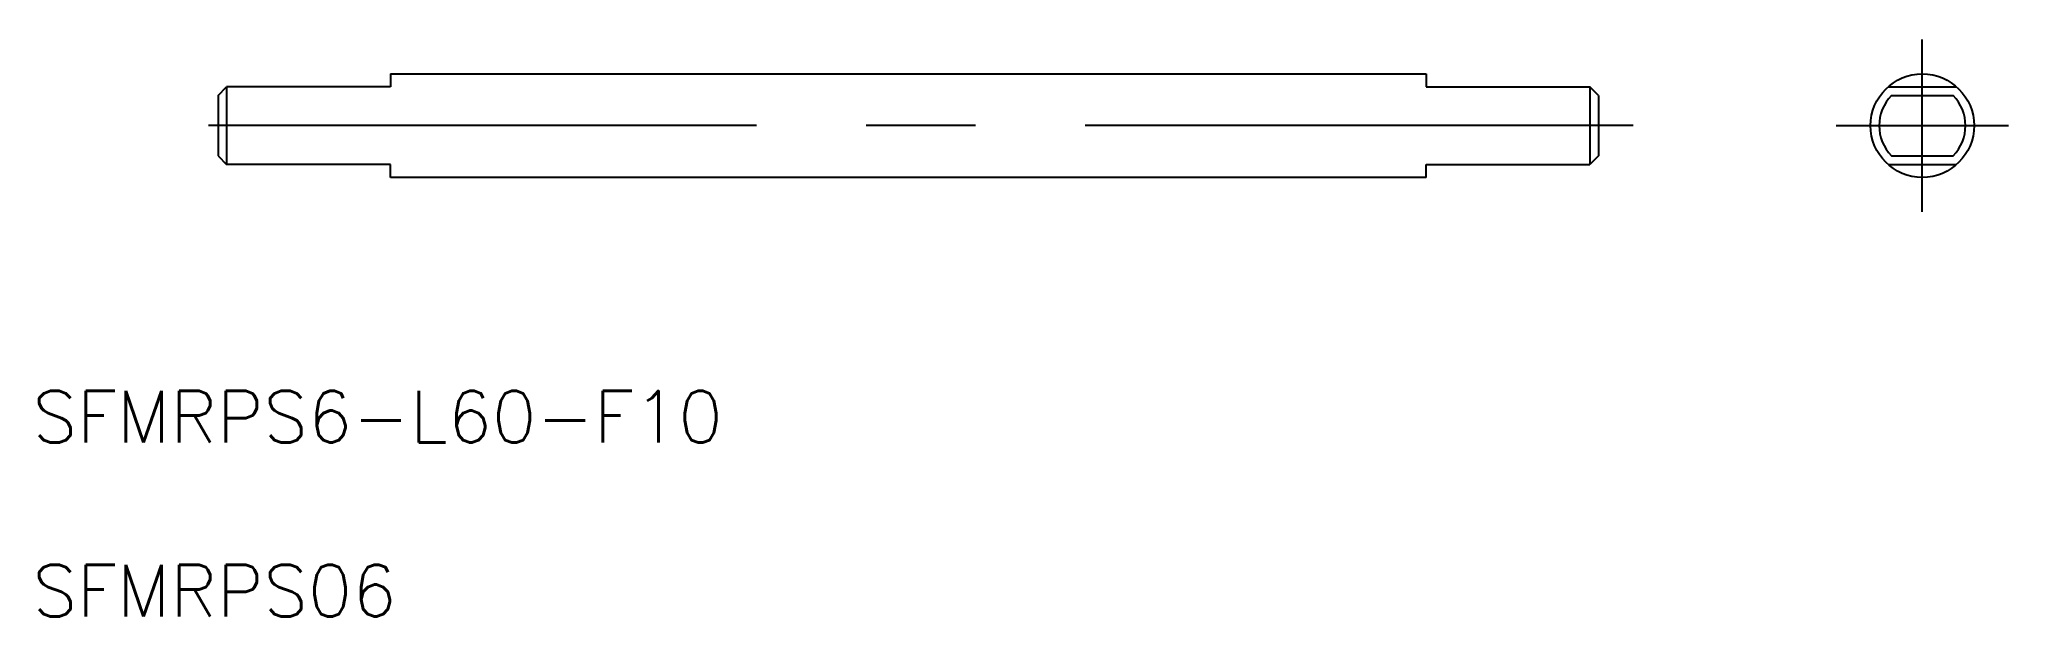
# Model space of a CAD drawing. Extents: x -109 to 5, y -28 to 5.
import ezdxf

# ---------------------------------------------------------------- set-up
doc = ezdxf.new("R2010")
doc.units = 0
doc.linetypes.add('CENTER', pattern=[50.8, 31.75, -6.35, 6.35, -6.35])
doc.layers.get('0').update_dxf_attribs({"linetype": 'CONTINUOUS'})
doc.layers.add('CENTER', color=1, linetype='CENTER')
doc.styles.get("Standard").update_dxf_attribs({"font": 'txt.shx', "height": 3, "bigfont": 'bigfont.shx'})

msp = doc.modelspace()

# ---------------------------------------------------------------- linework, layer by layer
at = {"color": 7, "linetype": 'CONTINUOUS'}
for p, q in [((-88.76, 3), (-28.76, 3)), ((-88.76, 3), (-88.76, 2.25)), ((-28.76, 3), (-28.76, 2.25)), ((-98.76, 1.75), (-98.26, 2.25)), ((-98.76, 1.75), (-98.76, -1.75)), ((-88.76, 2.25), (-98.26, 2.25)), ((-98.26, 2.25), (-98.26, -2.25)), ((-28.76, 2.25), (-19.26, 2.25)), ((-19.26, 2.25), (-19.26, -2.25)), ((-18.76, 1.75), (-19.26, 2.25)), ((-18.76, 1.75), (-18.76, -1.75)), ((-1.98, 2.25), (1.98, 2.25)), ((-1.79, 1.75), (1.79, 1.75)), ((-98.76, -1.75), (-98.26, -2.25)), ((-88.76, -2.25), (-98.26, -2.25)), ((-88.76, -3), (-88.76, -2.25)), ((-28.76, -2.25), (-19.26, -2.25)), ((-28.76, -3), (-28.76, -2.25)), ((-18.76, -1.75), (-19.26, -2.25)), ((-1.98, -2.25), (1.98, -2.25)), ((-1.79, -1.75), (1.79, -1.75)), ((-28.76, -3), (-88.76, -3))]:
    msp.add_line(p, q, dxfattribs=at)
msp.add_circle((0, 0), 3, dxfattribs=at)
for start, end in [(135.573, 224.427), (315.573, 44.427)]:
    msp.add_arc((0, 0), 2.5, start, end, dxfattribs=at)
at = {"layer": 'CENTER', "color": 1, "linetype": 'CENTER'}
for p, q in [((0, -5), (0, 5)), ((-16.76, 0), (-100.76, 0)), ((-5, 0), (5, 0))]:
    msp.add_line(p, q, dxfattribs=at)

# ---------------------------------------------------------------- texts
at = {"color": 7, "linetype": 'CONTINUOUS'}
for s, p in [('SFMRPS6-L60-F10', (-109.5, -18.37)), ('SFMRPS06', (-109.5, -28.45))]:
    msp.add_text(s, height=3, dxfattribs=at).set_placement(p)

doc.saveas('drawing.dxf')
